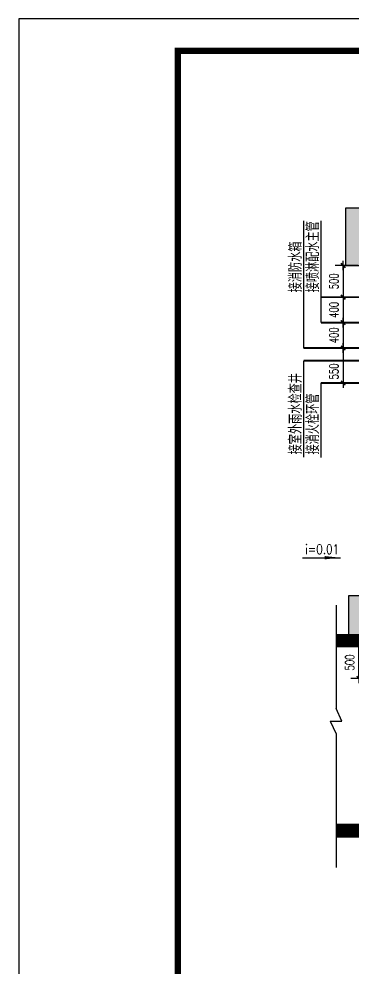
# Model space of a CAD drawing. Extents: x -1920 to 40080, y 2127 to 31827.
# Drawn here: x -1920 to 3335, y 16890 to 31827 of the extents above; entities that cross this region are included whole.
import ezdxf
from ezdxf.enums import TextEntityAlignment as Align

# ---------------------------------------------------------------- set-up
doc = ezdxf.new("R2010")
doc.units = 0
doc.header["$LTSCALE"] = 1000
for name, pattern in [('ACAD_ISO04W100', [30.5, 24, -3, 0.5, -3]), ('ACAD_ISO05W100', [33, 24, -3, 0, -3, 0, -3]), ('ACAD_ISO08W100', [36, 24, -3, 6, -3])]:
    doc.linetypes.add(name, pattern=pattern)
for name, color, linetype in [('0SF废水', 4, 'ACAD_ISO08W100'), ('0STXT标注', 3, 'Continuous'), ('0SX消火栓', 1, 'ACAD_ISO04W100'), ('0SZ自喷', 11, 'ACAD_ISO05W100'), ('0辅助', 8, 'Continuous'), ('PUB_HATCH', 8, 'Continuous'), ('WALL', 9, 'Continuous'), ('建-图框', 4, 'Continuous'), ('普消', 6, 'Continuous'), ('消防', 6, 'Continuous')]:
    doc.layers.add(name, color=color, linetype=linetype)
doc.styles.add('BZ', font='romant.shx', dxfattribs={"width": 0.7, "bigfont": 'hztxt.shx'})
doc.styles.add('ROMANT', font='romant.shx', dxfattribs={"width": 0.7, "height": 300})
doc.styles.add('大小相等', font='sltxt.shx', dxfattribs={"width": 0.8, "bigfont": 'hztxt.shx'})
doc.dimstyles.new('DIMA50', dxfattribs={"dimscale": 0.5, "dimtxt": 280, "dimasz": 1, "dimexe": 250, "dimexo": 300, "dimgap": 150, "dimtad": 1, "dimdec": 0, "dimdsep": 46, "dimtxsty": 'BZ', "dimblk": '_DIMX', "dimcen": 2.5, "dimclrd": 9, "dimclre": 9, "dimclrt": 256, "dimadec": 0, "dimazin": 0, "dimtfac": 1, "dimtdec": 0, "dimtix": 1, "dimtmove": 2, "dimatfit": 3, "dimldrblk": '_DIMX', "dimfxl": 1, "dimtolj": 1, "dimtzin": 0, "dimarcsym": 0})

# ---------------------------------------------------------------- blocks, each defined once
blk = doc.blocks.new('_FZH')
blk.add_lwpolyline([(-0.5, -0.5), (0.5, -0.5), (0.5, 0.5), (-0.5, 0.5)], close=True)
at = {"layer": 'PUB_HATCH'}
blk.add_solid([(-0.5, -0.5), (0.5, -0.5), (-0.5, 0.5), (0.5, 0.5)], dxfattribs=at)
blk = doc.blocks.new('_DIMX')
blk.add_line((-150, 0), (150, 0))
at = {"const_width": 50}
blk.add_lwpolyline([(-70, -70), (70, 70)], dxfattribs=at)
blk = doc.blocks.new('*D37')
at = {"layer": '0STXT标注', "color": 9, "lineweight": -2, "transparency": 16777216}
for p, q in [((5216, 21948), (3303, 21948)), ((3428, 21449), (3428, 21948)), ((5216, 21448), (3303, 21448))]:
    blk.add_line(p, q, dxfattribs=at)
at = {"layer": 'Defpoints', "color": 0, "transparency": 16777216}
for p in [(3428, 21948), (5366, 21948, 0), (5366, 21448, 0)]:
    blk.add_point(p, dxfattribs=at)
at = {"layer": '0STXT标注', "color": 9, "lineweight": -2, "transparency": 16777216, "xscale": 0.5, "yscale": 0.5, "zscale": 0.5}
for p, rotation in [((3428, 21948), 90), ((3428, 21448), 270)]:
    blk.add_blockref('_DIMX', p, dxfattribs=dict(at, rotation=rotation))
at = {"layer": '0STXT标注', "transparency": 16777216, "insert": (3283, 21698), "char_height": 140, "attachment_point": 5, "rotation": 90, "style": 'BZ'}
blk.add_mtext('\\A1;500', dxfattribs=at)
blk = doc.blocks.new('*D44')
at = {"layer": '0STXT标注', "color": 9, "lineweight": -2, "transparency": 16777216}
for p, q in [((3416, 27948), (3055, 27948)), ((3180, 27948), (3180, 27449)), ((3416, 27448), (3055, 27448))]:
    blk.add_line(p, q, dxfattribs=at)
at = {"layer": 'Defpoints', "color": 0, "transparency": 16777216}
for p in [(3566, 27948, 0), (3180, 27448), (3566, 27448, 0)]:
    blk.add_point(p, dxfattribs=at)
at = {"layer": '0STXT标注', "color": 9, "lineweight": -2, "transparency": 16777216, "xscale": 0.5, "yscale": 0.5, "zscale": 0.5}
for p, rotation in [((3180, 27948), 90), ((3180, 27448), 270)]:
    blk.add_blockref('_DIMX', p, dxfattribs=dict(at, rotation=rotation))
at = {"layer": '0STXT标注', "transparency": 16777216, "insert": (3035, 27698), "char_height": 140, "attachment_point": 5, "rotation": 90, "style": 'BZ'}
blk.add_mtext('\\A1;500', dxfattribs=at)
blk = doc.blocks.new('*D45')
at = {"layer": '0STXT标注', "color": 9, "lineweight": -2, "transparency": 16777216}
for p, q in [((3416, 27448), (3055, 27448)), ((3180, 27449), (3180, 27449)), ((3180, 27448), (3180, 27048)), ((3084, 27048), (3055, 27048)), ((3180, 27048), (3180, 27047))]:
    blk.add_line(p, q, dxfattribs=at)
at = {"layer": 'Defpoints', "color": 0, "transparency": 16777216}
for p in [(3566, 27448, 0), (3180, 27048), (3234, 27048, 0)]:
    blk.add_point(p, dxfattribs=at)
at = {"layer": '0STXT标注', "color": 9, "lineweight": -2, "transparency": 16777216, "xscale": 0.5, "yscale": 0.5, "zscale": 0.5}
for p, rotation in [((3180, 27448), 270), ((3180, 27048), 90)]:
    blk.add_blockref('_DIMX', p, dxfattribs=dict(at, rotation=rotation))
at = {"layer": '0STXT标注', "transparency": 16777216, "insert": (3035, 27248), "char_height": 140, "attachment_point": 5, "rotation": 90, "style": 'BZ'}
blk.add_mtext('\\A1;400', dxfattribs=at)
blk = doc.blocks.new('*D46')
at = {"layer": '0STXT标注', "color": 9, "lineweight": -2, "transparency": 16777216}
for p, q in [((3084, 27048), (3055, 27048)), ((3180, 27049), (3180, 27049)), ((3180, 27048), (3180, 26648)), ((3084, 26648), (3055, 26648)), ((3180, 26648), (3180, 26647))]:
    blk.add_line(p, q, dxfattribs=at)
at = {"layer": 'Defpoints', "color": 0, "transparency": 16777216}
for p in [(3234, 27048, 0), (3180, 26648), (3234, 26648, 0)]:
    blk.add_point(p, dxfattribs=at)
at = {"layer": '0STXT标注', "color": 9, "lineweight": -2, "transparency": 16777216, "xscale": 0.5, "yscale": 0.5, "zscale": 0.5}
for p, rotation in [((3180, 27048), 270), ((3180, 26648), 90)]:
    blk.add_blockref('_DIMX', p, dxfattribs=dict(at, rotation=rotation))
at = {"layer": '0STXT标注', "transparency": 16777216, "insert": (3035, 26848), "char_height": 140, "attachment_point": 5, "rotation": 90, "style": 'BZ'}
blk.add_mtext('\\A1;400', dxfattribs=at)
blk = doc.blocks.new('*D47')
at = {"layer": '0STXT标注', "color": 9, "lineweight": -2, "transparency": 16777216}
for p, q in [((3084, 26648), (3055, 26648)), ((3180, 26648), (3180, 26099)), ((3084, 26098), (3055, 26098))]:
    blk.add_line(p, q, dxfattribs=at)
at = {"layer": 'Defpoints', "color": 0, "transparency": 16777216}
for p in [(3234, 26648, 0), (3180, 26098), (3234, 26098, 0)]:
    blk.add_point(p, dxfattribs=at)
at = {"layer": '0STXT标注', "color": 9, "lineweight": -2, "transparency": 16777216, "xscale": 0.5, "yscale": 0.5, "zscale": 0.5}
for p, rotation in [((3180, 26648), 90), ((3180, 26098), 270)]:
    blk.add_blockref('_DIMX', p, dxfattribs=dict(at, rotation=rotation))
at = {"layer": '0STXT标注', "transparency": 16777216, "insert": (3035, 26280), "char_height": 140, "attachment_point": 5, "rotation": 90, "style": 'BZ'}
blk.add_mtext('\\A1;550', dxfattribs=at)

msp = doc.modelspace()

# ---------------------------------------------------------------- linework, layer by layer
at = {"layer": '0SF废水', "const_width": 30}
msp.add_lwpolyline([(3866, 26448.2), (2560.9, 26448.2)], dxfattribs=at)
at = {"layer": '0SX消火栓', "const_width": 30, "elevation": 0}
msp.add_lwpolyline([(2833.3, 26098.2), (6030.6, 26098.2)], dxfattribs=at)
at = {"layer": '0SZ自喷', "const_width": 30}
for points in [[(2833.3, 27448.2), (5116, 27448.2)], [(2833.3, 27048.2), (6316, 27048.2)], [(2560.9, 26648.2), (4216, 26648.2)]]:
    msp.add_lwpolyline(points, dxfattribs=at)
at = {"layer": '0辅助'}
for p, q in [((3068.2, 22598.4), (3068.2, 20973.5)), ((3068.2, 21948.2), (6566, 21948.2, 0)), ((3161.3, 20775.9, 0), (3068.2, 20973.5)), ((2975.2, 20775.9, 0), (3161.3, 20775.9, 0)), ((2975.2, 20775.9, 0), (3068.2, 20578.2)), ((3068.2, 20578.2), (3068.2, 18474.4)), ((6566, 19148.2, 0), (3063.8, 19148.2, 0)), ((12305.5, 18948.2, 0), (3063.8, 18948.2, 0))]:
    msp.add_line(p, q, dxfattribs=at)
at = {"layer": '0辅助', "color": 252, "const_width": 200, "flags": 128}
msp.add_lwpolyline([(12273.8, 22048.2), (3065.3, 22048.2)], dxfattribs=at)
at = {"layer": '0辅助', "const_width": 200, "flags": 128}
msp.add_lwpolyline([(12305.5, 19048.2), (3063.8, 19048.2)], dxfattribs=at)
at = {"layer": 'WALL', "color": 2, "ltscale": 500, "elevation": 0}
msp.add_lwpolyline([(3138.6, 23347.7, 0, 51.5, 0), (2890, 23347.7, 51.5, 51.5, 0)], format="xyseb", dxfattribs=at)
at = {"layer": '建-图框'}
msp.add_lwpolyline([(-1919.5, 2127.2), (40080.5, 2127.2), (40080.5, 31827.2), (-1919.5, 31827.2)], close=True, dxfattribs=at)
at = {"layer": '建-图框', "const_width": 100}
msp.add_lwpolyline([(580.5, 2627.2), (39580.5, 2627.2), (39580.5, 31327.2), (580.5, 31327.2)], close=True, dxfattribs=at)
at = {"layer": '普消', "color": 9}
for p, q in [((2560.9, 26648.2, 0), (2560.9, 28651.2, 0)), ((2833.3, 27048.2, 0), (2833.3, 28651.2, 0)), ((2560.9, 24928.8, 0), (2560.9, 26448.2, 0)), ((2833.3, 24926.2, 0), (2833.3, 26098.2, 0))]:
    msp.add_line(p, q, dxfattribs=at)
at = {"layer": '消防'}
msp.add_line((2539.3, 23347.7, 0), (3138.6, 23347.7, 0), dxfattribs=at)

# ---------------------------------------------------------------- block references
at = {"layer": '0辅助', "color": 252, "zscale": 600}
for p, xscale, yscale in [((3666, 28398.2), 900, 900), ((3666, 22348.2, 0), 800, 800)]:
    msp.add_blockref('_FZH', p, dxfattribs=dict(at, xscale=xscale, yscale=yscale))

# ---------------------------------------------------------------- texts
at = {"layer": '0STXT标注', "color": 60, "style": '大小相等', "width": 0.8}
for s, p in [('接喷淋配水主管', (2802.3, 27524.6, 0)), ('接消防水箱', (2529.8, 27524.6, 0)), ('接室外雨水检查井', (2529.8, 24974, 0)), ('接消火栓环管', (2802.3, 24971.6, 0))]:
    msp.add_text(s, height=200, rotation=90, dxfattribs=at).set_placement(p)
at = {"layer": '消防', "style": 'ROMANT', "width": 0.8}
msp.add_text('i=0.01', height=150, dxfattribs=at).set_placement((2849.1, 23484.4, 0), align=Align.MIDDLE)

# ---------------------------------------------------------------- dimensions: what is measured, and where the dimension line sits
at = {"layer": '0STXT标注'}
for base, p1, p2, picture, middle in [((3179.6, 27448.2, 0), (3566, 27948.2), (3566, 27448.2), '*D44', (3034.6, 27698.2, 0)), ((3179.6, 27048.2, 0), (3566, 27448.2), (3233.6, 27048.2), '*D45', (3034.6, 27248.2, 0)), ((3179.6, 26648.2, 0), (3233.6, 27048.2), (3233.6, 26648.2), '*D46', (3034.6, 26848.2, 0)), ((3428.1, 21948.2, 0), (5366, 21448.2, 0), (5366, 21948.2, 0), '*D37', (3283.1, 21698.2, 0))]:
    dim = msp.add_linear_dim(base=base, p1=p1, p2=p2, angle=90, dimstyle='DIMA50', dxfattribs=at)
    dim.commit()
    dim.dimension.update_dxf_attribs({"geometry": picture, "text_midpoint": middle})
dim = msp.add_linear_dim(base=(3179.6, 26098.2, 0), p1=(3233.6, 26648.2), p2=(3233.6, 26098.2, 0), angle=90, dimstyle='DIMA50', dxfattribs=at)
dim.commit()
dim.dimension.update_dxf_attribs({"geometry": '*D47', "text_midpoint": (3034.6, 26280.4, 0), "dimtype": 160})

doc.saveas('drawing.dxf')
